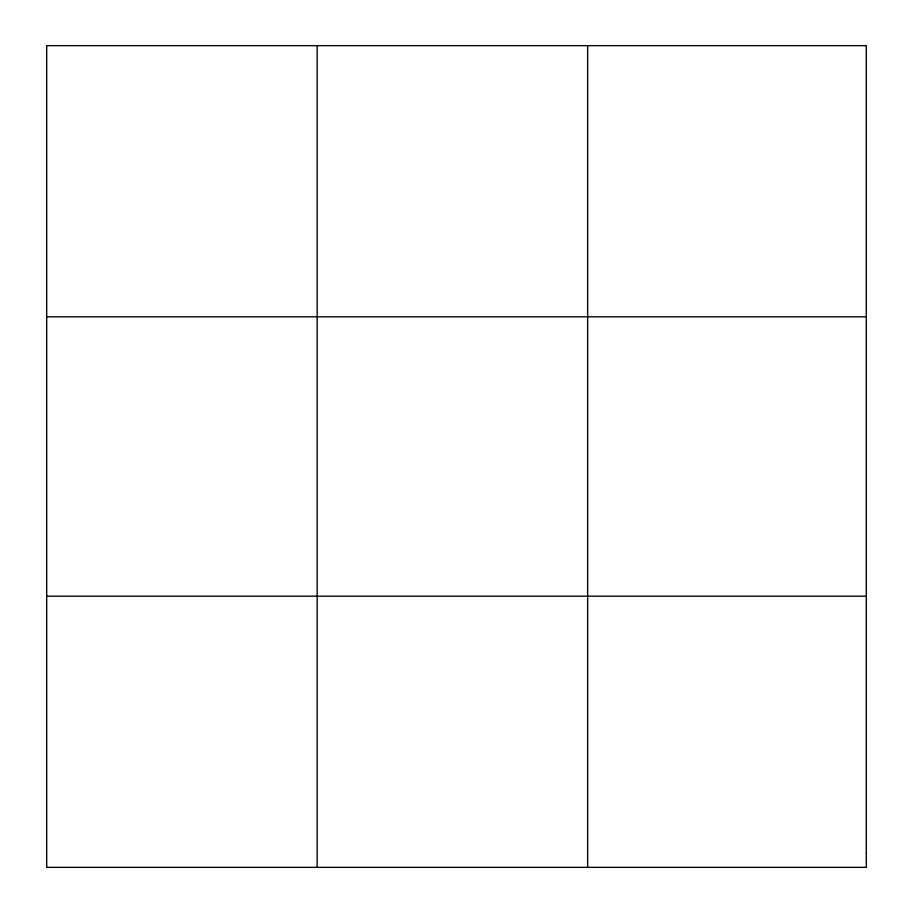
<?xml version="1.0" encoding="UTF-8"?>
<svg xmlns="http://www.w3.org/2000/svg" width="913" height="913" viewBox="0 0 913 913"><rect width="100%" height="100%" fill="white"/><g stroke="black" fill="none" stroke-linecap="round" stroke-linejoin="round"><path stroke-width="1.37" d="M317.165 867.35L317.165 45.65M587.641 867.35L587.641 45.65M46.689 316.811L866.311 316.811M46.689 596.189L866.311 596.189M866.311 853.073L866.311 867.35L46.689 867.35L46.689 45.65L866.311 45.65L866.311 853.073"/></g></svg>
